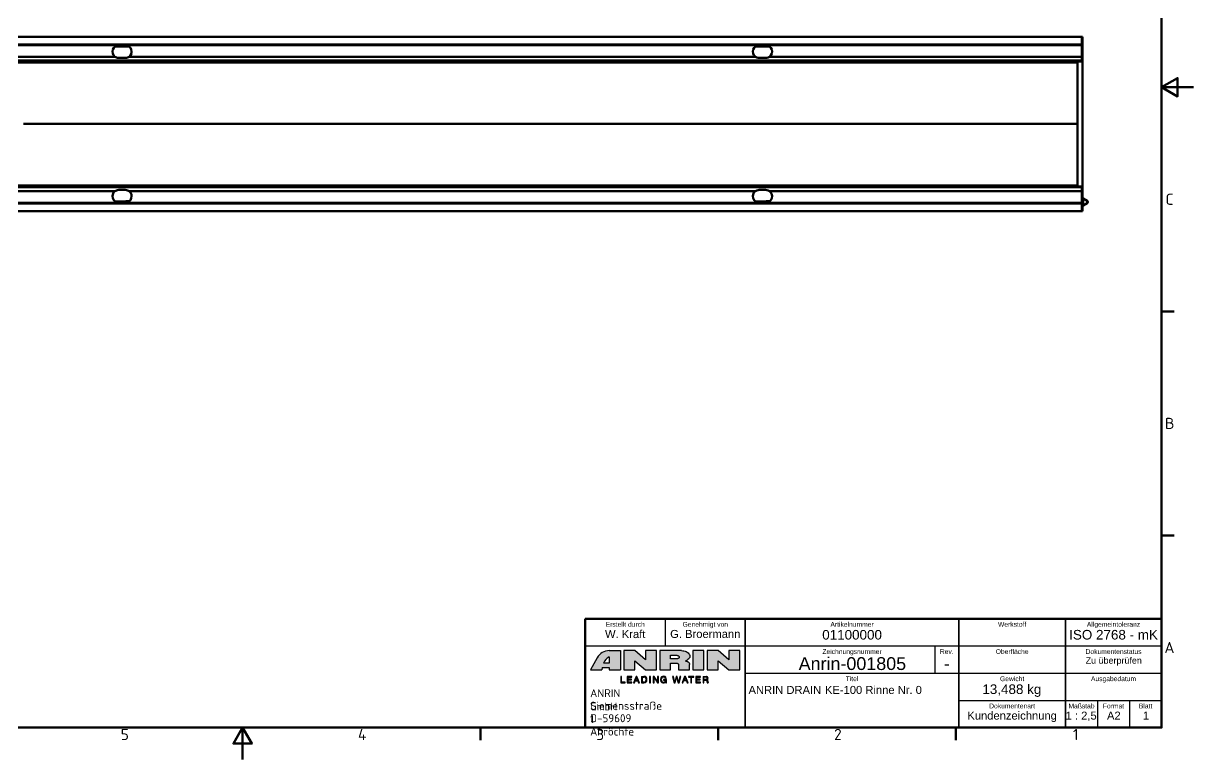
# Model space of a CAD drawing. Header units: millimetres. Extents: x 0 to 1485, y 0 to 1050.
# Drawn here: x 571 to 1485, y 0 to 575 of the extents above; entities that cross this region are included whole.
import ezdxf
from ezdxf.enums import TextEntityAlignment as Align

# ---------------------------------------------------------------- set-up
doc = ezdxf.new("R2010")
doc.units = ezdxf.units.MM
doc.header["$LTSCALE"] = 2.5
doc.layers.get('0').update_dxf_attribs({"lineweight": 50})
for name, color, linetype, lineweight in [('Rahmen (ISO)', 7, 'Continuous', 50), ('Schraffur (ISO)', 7, 'Continuous', 50), ('Sichtbar (ISO)', 7, 'Continuous', 50), ('Sichtbar schmal (ISO)', 7, 'Continuous', 50), ('Skizziergeometrie (ISO)', 7, 'Continuous', 50), ('Symbole(DIN)', 7, 'Continuous', 50), ('Titel (ISO)', 7, 'Continuous', 50)]:
    doc.layers.add(name, color=color, linetype=linetype, lineweight=lineweight)
doc.styles.add('Aktuell-DIN', font='arial.ttf')
doc.styles.add('Notiztext (DIN)', font='isocpeur.ttf')
doc.styles.add('Textstil36', font='arial.ttf')
doc.styles.add('Textstil50', font='arial.ttf')
doc.styles.add('Textstil53', font='arial.ttf')
doc.styles.add('Textstil60', font='arial.ttf')
doc.styles.add('Textstil94', font='arial.ttf')
doc.styles.add('TXT 5_0', font='isocpeur.ttf')

# ---------------------------------------------------------------- blocks, each defined once
blk = doc.blocks.new('Ränder Standardrahmen')
at = {"layer": 'Rahmen (ISO)'}
for p, q in [((584.0000152587891, 140), (587.9000091552734, 140)), ((584.0000152587891, 70), (587.9000091552734, 70)), ((371.25, 10), (371.25, 6.100000143051147)), ((445.4999923706055, 10), (445.4999923706055, 6.100000143051147)), ((519.7499847412109, 10), (519.7499847412109, 6.100000143051147))]:
    blk.add_line(p, q, dxfattribs=at)
at = {"layer": 'Rahmen (ISO)', "flags": 128}
for points in [[(10, 10), (10, 410), (584.0000152587891, 410), (584.0000152587891, 10), (10, 10)], [(594.0000152587891, 210), (584.0000152587891, 210), (589.0000152587891, 212.8867530822754), (589.0000152587891, 207.1132469177246), (584.0000152587891, 210)], [(297.0000076293945, 0), (297.0000076293945, 10), (294.1132545471191, 5), (299.8867607116699, 5), (297.0000076293945, 10)]]:
    blk.add_lwpolyline(points, dxfattribs=at)
at = {"layer": 'Rahmen (ISO)', "char_height": 3.499999940395355, "attachment_point": 7, "style": 'Notiztext (DIN)'}
for s, insert in [('C', (585.2283748042591, 173.2500000298023)), ('B', (585.0530501258381, 103.2500000298023)), ('A', (584.8777254474171, 33.25000002980232)), ('5', (258.9533748340616, 6.100000059604644)), ('4', (333.0280501556405, 6.100000059604644)), ('3', (407.4533748340615, 6.100000059604644)), ('2', (481.7033748340615, 6.100000059604644)), ('1', (556.299600776777, 6.100000059604644))]:
    blk.add_mtext(s, dxfattribs=dict(at, insert=insert))
blk = doc.blocks.new('Schriftfelder Kundenzeichnung DE')
at = {"layer": 'Schraffur (ISO)'}
h = blk.add_hatch(color=256, dxfattribs=at)
edge = h.paths.add_edge_path(flags=0)
edge.add_line((108.683909823923, 225.3408427413095), (110.516742063923, 225.3408427413095))
edge.add_line((110.5167420639229, 225.3408427413095), (110.5167420639229, 227.2962102213095))
edge.add_arc((111.2257004586354, 225.8655982654567), 1.59664416, 116.3613146929463, 117.7482226645101)
edge.add_arc((112.3362595360138, 223.7546137413095), 3.981931800000001, 117.7482226645103, 156.5245153357833)
edge = h.paths.add_edge_path()
edge.add_arc((110.5045526805172, 224.9907311013095), 4.26078048, 90, 151.5119102653221)
edge.add_line((106.7596833415043, 227.0230214182844), (104.712935583923, 223.2515115813095))
edge.add_line((104.712935583923, 223.2515115813095), (108.171648543923, 223.2515115813095))
edge.add_line((108.171648543923, 223.2515115813095), (108.2998586025441, 223.9915139013095))
edge.add_line((108.2998586025441, 223.9915139013095), (110.5167420639229, 223.9915139013095))
edge.add_line((110.5167420639229, 223.9915139013095), (110.5167420639229, 223.2515115813095))
edge.add_line((110.5167420639229, 223.2515115813095), (114.045733623923, 223.2515115813095))
edge.add_line((114.045733623923, 223.2515115813095), (114.045733623923, 229.2515115813095))
edge.add_line((114.045733623923, 229.2515115813095), (110.5045526805172, 229.2515115813095))
for points in [[(125.252607783923, 223.2515115813095), (121.817400063923, 223.2515115813095), (118.505964063923, 226.1045144613095), (118.505964063923, 223.2515115813095), (115.070756343923, 223.2515115813095), (115.070756343923, 229.2515115813095), (118.505964063923, 229.2515115813095), (121.817400063923, 226.3985087013095), (121.817400063923, 229.2515115813095), (125.252607783923, 229.2515115813095)], [(140.097968583923, 223.2515115813095), (136.625119383923, 223.2515115813095), (136.625119383923, 229.2515115813095), (140.097968583923, 229.2515115813095)], [(147.869635023923, 229.2515115813095), (151.304842743923, 229.2515115813095), (151.304842743923, 223.2515115813095), (147.869635023923, 223.2515115813095), (144.558199023923, 226.1045144613095), (144.558199023923, 223.2515115813095), (141.122991303923, 223.2515115813095), (141.122991303923, 229.2515115813095), (144.558199023923, 229.2515115813095), (147.869635023923, 226.3985087013095)], [(114.092750823923, 221.2198260213095), (114.092750823923, 219.1891757013095), (115.437950823923, 219.1891757013095), (115.437950823923, 219.4171757013095), (114.362750823923, 219.4171757013095), (114.362750823923, 221.2198260213095)], [(117.539431743923, 220.9918260213095), (117.539431743923, 221.2198260213095), (116.127950823923, 221.2198260213095), (116.127950823923, 219.1891757013095), (117.539431743923, 219.1891757013095), (117.539431743923, 219.4171757013095), (116.399148063923, 219.4171757013095), (116.399148063923, 220.0905008613095), (117.454217463923, 220.0905008613095), (117.454217463923, 220.3185008613095), (116.399148063923, 220.3185008613095), (116.399148063923, 220.9918260213095)], [(123.086601303923, 221.2198260213095), (123.086601303923, 219.1891757013095), (123.356828463923, 219.1891757013095), (123.356828463923, 221.2198260213095)], [(124.262986023923, 221.2198260213095), (124.262986023923, 219.1891757013095), (124.518913143923, 219.1891757013095), (124.518913143923, 220.8277610613095), (125.589754863923, 219.1891757013095), (125.881309503923, 219.1891757013095), (125.881309503923, 221.2198260213095), (125.625382383923, 221.2198260213095), (125.625382383923, 219.5812406613095), (124.5545406639229, 221.2198260213095)], [(132.561861423923, 221.2198260213095), (132.155045343923, 219.5180909013095), (131.699562243923, 221.2198260213095), (131.4071755239229, 221.2198260213095), (130.951692423923, 219.5180909013095), (130.544876343923, 221.2198260213095), (130.268875503923, 221.2198260213095), (130.805499063923, 219.1891757013095), (131.097885783923, 219.1891757013095), (131.553368883923, 220.8909108213095), (132.008851983923, 219.1891757013095), (132.301238703923, 219.1891757013095), (132.837862263923, 221.2198260213095)], [(135.977502663923, 219.1891757013095), (136.247237223923, 219.1891757013095), (136.247237223923, 220.9918260213095), (136.924449183923, 220.9918260213095), (136.924449183923, 221.2198260213095), (135.300290703923, 221.2198260213095), (135.300290703923, 220.9918260213095), (135.977502663923, 220.9918260213095)], [(139.015114863923, 219.1891757013095), (139.015114863923, 219.4171757013095), (137.874831183923, 219.4171757013095), (137.874831183923, 220.0905008613095), (138.929900583923, 220.0905008613095), (138.929900583923, 220.3185008613095), (137.874831183923, 220.3185008613095), (137.874831183923, 220.9918260213095), (139.015114863923, 220.9918260213095), (139.015114863923, 221.2198260213095), (137.603633943923, 221.2198260213095), (137.603633943923, 219.1891757013095)]]:
    blk.add_hatch(color=256, dxfattribs=at).paths.add_polyline_path(points)
h = blk.add_hatch(color=256, dxfattribs=at)
edge = h.paths.add_edge_path(flags=0)
edge.add_line((129.642346503923, 227.8052701413094), (129.642346503923, 226.6901711013095))
edge.add_line((129.642346503923, 226.6901711013095), (131.480023983923, 226.6901711013095))
edge.add_spline(control_points=[(131.480023983923, 226.6901711013095), (131.5318805497063, 226.6916958227884), (131.6305581805931, 226.6945972085825), (131.7834079712094, 226.7187347864066), (131.9456075507691, 226.7621980947508), (132.1091953016572, 226.8344387768472), (132.2411939532879, 226.9285784099501), (132.3403721803921, 227.0402636060593), (132.396135090417, 227.1601969955236), (132.4018507240181, 227.2893400885062), (132.3685830476563, 227.4029543419422), (132.2920363050484, 227.5186120536297), (132.1869485253285, 227.6088157974424), (132.0663152088053, 227.6797835189072), (131.9581459113344, 227.7259415766284), (131.8527252149688, 227.7585600237585), (131.7479852451018, 227.7823689967755), (131.6253257673098, 227.8010784926916), (131.5313444046484, 227.8037896558978), (131.480023983923, 227.8052701413094)], knot_values=[-0.2348443077656115, -0.2348443077656115, -0.2348443077656115, -0.2348443077656115, -0.2192949338551818, -0.2052554725607108, -0.1885299087278163, -0.1690334631389931, -0.1519110800315538, -0.1403572958252844, -0.1244643519458432, -0.1133909403395071, -0.1022811609910772, -0.08951621207976893, -0.07231263734836829, -0.06124997503032472, -0.04759695909511757, -0.03714336058679168, -0.02818110863432662, -0.01538886339449367, 0, 0, 0, 0], degree=3, periodic=0)
edge.add_line((131.480023983923, 227.8052701413094), (129.642346503923, 227.8052701413094))
edge = h.paths.add_edge_path()
edge.add_spline(control_points=[(134.3150813439229, 226.0103985813095), (134.4168598895055, 226.0499850707431), (134.6939340057785, 226.1577522972583), (135.1242053294814, 226.422542312788), (135.5393193016908, 226.8579692208423), (135.7441753496952, 227.4401807852996), (135.6188050910975, 228.067237885474), (135.188165090126, 228.5998506058473), (134.5630450770148, 228.975213475255), (133.8338599334821, 229.208407002818), (133.3252697546637, 229.2368130615507), (133.0621032639229, 229.2515115813095)], knot_values=[0, 0, 0, 0, 0.03273779986462733, 0.08912287864097368, 0.1501897263755084, 0.2100176711255166, 0.2664548752384519, 0.3341424044766891, 0.4091241048504136, 0.4826164910825286, 0.5614219785737962, 0.5614219785737962, 0.5614219785737962, 0.5614219785737962], degree=3, periodic=0)
edge.add_line((133.0621032639229, 229.2515115813095), (126.2776305039229, 229.2515115813095))
edge.add_line((126.277630503923, 229.2515115813095), (126.277630503923, 223.2515115813094))
edge.add_line((126.277630503923, 223.2515115813095), (129.640630143923, 223.2515115813095))
edge.add_line((129.640630143923, 223.2515115813095), (129.640630143923, 225.3408427413095))
edge.add_line((129.640630143923, 225.3408427413095), (131.617366023923, 225.3408427413095))
edge.add_spline(control_points=[(131.617366023923, 225.3408427413095), (131.6488713517749, 225.3391210629297), (131.7096549333692, 225.3357994095647), (131.7990697278204, 225.3095878925087), (131.872281801242, 225.2741947818108), (131.9337235729713, 225.2322818866625), (131.9865197590555, 225.1865581139826), (132.0300926899619, 225.1373930018526), (132.0741991413703, 225.0750696916928), (132.1122919188791, 225.0043523735758), (132.1455681176842, 224.9096097331732), (132.1624950295837, 224.8218552984954), (132.1642300527399, 224.7638858272553), (132.164888943923, 224.7418713813095)], knot_values=[0, 0, 0, 0, 0.009437148749291642, 0.01820719669116636, 0.02774254030071362, 0.03371989700886165, 0.04047332671375441, 0.04864753822361823, 0.05335390803231722, 0.0633642127570237, 0.07261690739271422, 0.08340067882478427, 0.09000333732218208, 0.09000333732218208, 0.09000333732218208, 0.09000333732218208], degree=3, periodic=0)
edge.add_line((132.164888943923, 224.7418713813095), (132.164888943923, 223.2515115813094))
edge.add_line((132.164888943923, 223.2515115813095), (135.600096663923, 223.2515115813095))
edge.add_line((135.600096663923, 223.2515115813095), (135.600096663923, 224.8899704613095))
edge.add_spline(control_points=[(135.600096663923, 224.8899704613095), (135.5969135726795, 224.9497369570432), (135.5914782726407, 225.0517914731497), (135.5554397474652, 225.1884953475542), (135.5074912832181, 225.3128218758276), (135.4394430282167, 225.4367425261486), (135.3534139701515, 225.5517938194365), (135.2404039955451, 225.6704034442483), (135.111628615453, 225.7719278015089), (134.9566551882107, 225.8619626514578), (134.8241544066446, 225.9192584722618), (134.7024348326499, 225.9579576020105), (134.5708608940054, 225.9892465075556), (134.4424725479349, 226.0072562669392), (134.346413905029, 226.0096257119596), (134.3150813439229, 226.0103985813095)], knot_values=[0, 0, 0, 0, 0.01790270397454535, 0.03056983295888588, 0.04221164982264758, 0.057826131227419, 0.07280866371495635, 0.08518183669927369, 0.1068974509930123, 0.1217176774808403, 0.1388591343700172, 0.1500828583150381, 0.1599955145979027, 0.1794151422518301, 0.1888157834339211, 0.1888157834339211, 0.1888157834339211, 0.1888157834339211], degree=3, periodic=0)
h = blk.add_hatch(color=256, dxfattribs=at)
h.paths.add_polyline_path([(119.021969763923, 220.9790897013095), (119.375604997844, 220.0260197013095), (118.6683345300019, 220.0260197013095)], flags=0)
h.paths.add_polyline_path([(118.357824783923, 219.1891757013095), (118.079050503923, 219.1891757013095), (118.872720123923, 221.2198260213095), (119.1712194039229, 221.2198260213095), (119.964889023923, 219.1891757013095), (119.686114743923, 219.1891757013095), (119.4591581092633, 219.8008386213095), (118.5847814185826, 219.8008386213095)])
h = blk.add_hatch(color=256, dxfattribs=at)
edge = h.paths.add_edge_path(flags=0)
edge.add_line((122.022680343923, 220.3187820213095), (122.022680343923, 220.0902197013095))
edge.add_arc((121.344585543923, 220.0902197013095), 0.6780948, -90, 0, ccw=False)
edge.add_line((121.344585543923, 219.4121249013095), (120.888736383923, 219.4121249013095))
edge.add_line((120.888736383923, 219.4121249013095), (120.888736383923, 220.9968768213095))
edge.add_line((120.888736383923, 220.9968768213095), (121.344585543923, 220.9968768213095))
edge.add_arc((121.344585543923, 220.3187820213095), 0.6780948, 0, 90, ccw=False)
edge = h.paths.add_edge_path()
edge.add_line((122.292907503923, 220.2777335013095), (122.292907503923, 220.1312682213095))
edge.add_arc((121.350814983923, 220.1312682213095), 0.9420925200000002, -90, 0, ccw=False)
edge.add_line((121.350814983923, 219.1891757013095), (120.618509223923, 219.1891757013095))
edge.add_line((120.618509223923, 219.1891757013095), (120.618509223923, 221.2198260213095))
edge.add_line((120.618509223923, 221.2198260213095), (121.350814983923, 221.2198260213095))
edge.add_arc((121.350814983923, 220.2777335013095), 0.9420925200000002, 0, 90, ccw=False)
h = blk.add_hatch(color=256, dxfattribs=at)
edge = h.paths.add_edge_path()
edge.add_arc((127.4262397882722, 220.3651757013095), 0.9096000000000004, 108.7548966671923, 155.983844719467)
edge.add_arc((127.807688463923, 220.1952149180556), 1.3272, 155.9838447194682, 187.9914345018063)
edge.add_arc((127.5224852712298, 220.1551757013095), 1.039200000000001, 187.991434501805, 233.7769540661515)
edge.add_arc((127.4381004384694, 220.0399757013095), 0.8964000000000004, 233.7769540661532, 284.14111023393)
edge.add_arc((127.4187510198735, 220.1167757013095), 0.9755999999999999, 284.1411102339305, 316.1812399542431)
edge.add_line((128.1226791656291, 219.4412903013095), (128.193566103923, 219.1891757013095))
edge.add_line((128.193566103923, 219.1891757013095), (128.363966103923, 219.1891757013095))
edge.add_line((128.363966103923, 219.1891757013095), (128.363966103923, 220.2576428613095))
edge.add_line((128.363966103923, 220.2576428613095), (127.473759663923, 220.2576428613095))
edge.add_line((127.473759663923, 220.2576428613095), (127.473759663923, 220.0305529413095))
edge.add_line((127.473759663923, 220.0305529413095), (128.1257988137048, 220.0305529413095))
edge.add_arc((127.4694716349456, 220.0207757013095), 0.6564000000000001, -150.37950396507392, 0.8534663380053757, ccw=False)
edge.add_arc((127.7417420887227, 220.1755757013095), 0.9696000000000005, 148.1617581461661, 209.6204960349263, ccw=False)
edge.add_arc((127.5195022183124, 220.3135757013095), 0.708, 78.44410074413952, 148.1617581461653, ccw=False)
edge.add_arc((127.5550797393053, 220.4875757013095), 0.5304000000000002, 11.53554341040342, 78.44410074413878, ccw=False)
edge.add_line((128.074766103923, 220.5936428613095), (128.324366103923, 220.5936428613095))
edge.add_arc((127.6013750059995, 220.5276135320432), 0.7260000000000002, 5.21823285918623, 65.66421573335826)
edge.add_arc((127.4698379533712, 220.2367757013095), 1.045200000000001, 65.66421573336058, 108.7548966671922)
h = blk.add_hatch(color=256, dxfattribs=at)
h.paths.add_polyline_path([(134.535621877844, 220.0260197013095), (134.181986643923, 220.9790897013095), (133.8283514100019, 220.0260197013095)], flags=0)
h.paths.add_polyline_path([(134.032737003923, 221.2198260213095), (133.239067383923, 219.1891757013095), (133.517841663923, 219.1891757013095), (133.7447982985826, 219.8008386213095), (134.6191749892633, 219.8008386213095), (134.846131623923, 219.1891757013095), (135.124905903923, 219.1891757013095), (134.331236283923, 221.2198260213095)])
h = blk.add_hatch(color=256, dxfattribs=at)
edge = h.paths.add_edge_path(flags=0)
edge.add_line((140.771062743923, 220.9968768213095), (140.066121063923, 220.9968768213095))
edge.add_line((140.066121063923, 220.9968768213095), (140.066121063923, 220.2839815413095))
edge.add_line((140.066121063923, 220.2839815413095), (140.633433783923, 220.2839815413095))
edge.add_arc((140.633433783923, 221.1473537013095), 0.86337216, 270, 289.1620101958619)
edge.add_arc((140.824118943923, 220.5986092605525), 0.2824407600000001, 289.1620101958597, 360)
edge.add_line((141.106559703923, 220.5986092605525), (141.106559703923, 220.6613798613095))
edge.add_arc((140.771062743923, 220.6613798613095), 0.3354969600000001, 0, 90)
edge = h.paths.add_edge_path()
edge.add_line((139.796039943923, 221.2198260213095), (139.796039943923, 219.1891757013095))
edge.add_line((139.796039943923, 219.1891757013095), (140.066121063923, 219.1891757013095))
edge.add_line((140.066121063923, 219.1891757013095), (140.066121063923, 220.0568142213095))
edge.add_line((140.066121063923, 220.0568142213095), (140.757378303923, 220.0568142213095))
edge.add_arc((140.757378303923, 219.7724142213095), 0.2844, 12.877147864535516, 90, ccw=False)
edge.add_arc((138.890345279691, 219.3455902219524), 2.199600000000001, 0.34767452326332204, 12.877147864535289, ccw=False)
edge.add_arc((141.422298663923, 219.3609544686387), 0.3323999999999999, 180.3476745232685, 211.1167275824202)
edge.add_line((141.137725623923, 219.1891757013095), (141.4374325839229, 219.1891757013095))
edge.add_arc((141.810972903923, 219.4630769049109), 0.4632000000000002, 190.0760485959375, 216.2510084252529, ccw=False)
edge.add_arc((143.2228554653303, 219.7139626015817), 1.8972, 181.1097201713741, 190.0760485959349, ccw=False)
edge.add_arc((140.454974703923, 219.6603468330855), 0.8712000000000004, 1.10972017137414, 19.97247768533239)
edge.add_arc((140.977159143923, 219.8501224127102), 0.3156000000000001, 19.97247768533407, 85.20143695251477)
edge.add_arc((140.844616383923, 220.6563195945944), 0.5167545600000002, 287.9134775026913, 363.4992817117508)
edge.add_arc((140.7984608387399, 220.6534971813095), 0.5629963200000003, 3.499281711751236, 81.2837322856036)
edge.add_arc((140.7547331892268, 220.3682773413095), 0.8515486800000001, 81.2837322856041, 90)
edge.add_line((140.7547331892268, 221.2198260213095), (139.796039943923, 221.2198260213095))
at = {"layer": 'Skizziergeometrie (ISO)', "color": 7, "lineweight": 25}
for p, q in [((106.7596833415043, 227.0230214182844), (104.712935583923, 223.2515115813095)), ((110.5045526805172, 229.2515115813095), (114.045733623923, 229.2515115813095)), ((110.5167420639229, 227.2962102213095), (110.5167420639229, 225.3408427413095)), ((114.045733623923, 229.2515115813095), (114.045733623923, 223.2515115813095)), ((115.070756343923, 229.2515115813095), (115.070756343923, 223.2515115813095)), ((118.505964063923, 229.2515115813095), (115.070756343923, 229.2515115813095)), ((121.817400063923, 226.3985087013095), (118.505964063923, 229.2515115813095)), ((125.252607783923, 229.2515115813095), (121.817400063923, 229.2515115813095)), ((121.817400063923, 229.2515115813095), (121.817400063923, 226.3985087013095)), ((125.252607783923, 223.2515115813095), (125.252607783923, 229.2515115813095)), ((126.277630503923, 229.2515115813095), (126.277630503923, 223.2515115813095)), ((133.0621032639229, 229.2515115813095), (126.277630503923, 229.2515115813095)), ((129.642346503923, 227.8052701413094), (131.480023983923, 227.8052701413094)), ((129.642346503923, 226.6901711013095), (129.642346503923, 227.8052701413094)), ((131.480023983923, 226.6901711013095), (129.642346503923, 226.6901711013095)), ((140.097968583923, 229.2515115813095), (136.625119383923, 229.2515115813095)), ((136.625119383923, 229.2515115813095), (136.625119383923, 223.2515115813095)), ((140.097968583923, 223.2515115813095), (140.097968583923, 229.2515115813095)), ((144.558199023923, 229.2515115813095), (141.122991303923, 229.2515115813095)), ((141.122991303923, 229.2515115813095), (141.122991303923, 223.2515115813095)), ((147.869635023923, 226.3985087013095), (144.558199023923, 229.2515115813095)), ((147.869635023923, 229.2515115813095), (147.869635023923, 226.3985087013095)), ((151.304842743923, 229.2515115813095), (147.869635023923, 229.2515115813095)), ((151.304842743923, 223.2515115813095), (151.304842743923, 229.2515115813095)), ((104.712935583923, 223.2515115813095), (108.171648543923, 223.2515115813095)), ((108.2998586025441, 223.9915139013095), (108.171648543923, 223.2515115813095)), ((108.2998586025441, 223.9915139013095), (110.5167420639229, 223.9915139013095)), ((110.5167420639229, 225.3408427413095), (108.683909823923, 225.3408427413095)), ((110.5167420639229, 223.9915139013095), (110.5167420639229, 223.2515115813095)), ((110.5167420639229, 223.2515115813095), (114.045733623923, 223.2515115813095)), ((115.070756343923, 223.2515115813095), (118.505964063923, 223.2515115813095)), ((118.505964063923, 226.1045144613095), (121.817400063923, 223.2515115813095)), ((118.505964063923, 223.2515115813095), (118.505964063923, 226.1045144613095)), ((121.817400063923, 223.2515115813095), (125.252607783923, 223.2515115813095)), ((126.277630503923, 223.2515115813095), (129.640630143923, 223.2515115813095)), ((129.640630143923, 223.2515115813095), (129.640630143923, 225.3408427413095)), ((129.640630143923, 225.3408427413095), (131.617366023923, 225.3408427413095)), ((132.164888943923, 224.7418713813095), (132.164888943923, 223.2515115813095)), ((132.164888943923, 223.2515115813095), (135.600096663923, 223.2515115813095)), ((135.600096663923, 223.2515115813095), (135.600096663923, 224.8899704613095)), ((136.625119383923, 223.2515115813095), (140.097968583923, 223.2515115813095)), ((141.122991303923, 223.2515115813095), (144.558199023923, 223.2515115813095)), ((144.558199023923, 223.2515115813095), (144.558199023923, 226.1045144613095)), ((144.558199023923, 226.1045144613095), (147.869635023923, 223.2515115813095)), ((147.869635023923, 223.2515115813095), (151.304842743923, 223.2515115813095)), ((114.362750823923, 221.2198260213095), (114.092750823923, 221.2198260213095)), ((114.092750823923, 221.2198260213095), (114.092750823923, 219.1891757013095)), ((114.362750823923, 219.4171757013095), (114.362750823923, 221.2198260213095)), ((115.437950823923, 219.4171757013095), (114.362750823923, 219.4171757013095)), ((115.437950823923, 219.1891757013095), (115.437950823923, 219.4171757013095)), ((116.127950823923, 221.2198260213095), (116.127950823923, 219.1891757013095)), ((117.539431743923, 221.2198260213095), (116.127950823923, 221.2198260213095)), ((116.399148063923, 220.9918260213095), (117.539431743923, 220.9918260213095)), ((116.399148063923, 220.3185008613095), (116.399148063923, 220.9918260213095)), ((117.454217463923, 220.3185008613095), (116.399148063923, 220.3185008613095)), ((116.399148063923, 220.0905008613095), (117.454217463923, 220.0905008613095)), ((116.399148063923, 219.4171757013095), (116.399148063923, 220.0905008613095)), ((117.539431743923, 219.4171757013095), (116.399148063923, 219.4171757013095)), ((117.454217463923, 220.0905008613095), (117.454217463923, 220.3185008613095)), ((117.539431743923, 220.9918260213095), (117.539431743923, 221.2198260213095)), ((117.539431743923, 219.1891757013095), (117.539431743923, 219.4171757013095)), ((118.872720123923, 221.2198260213095), (118.079050503923, 219.1891757013095)), ((118.357824783923, 219.1891757013095), (118.5847814185826, 219.8008386213095)), ((118.5847814185826, 219.8008386213095), (119.4591581092633, 219.8008386213095)), ((118.6683345300019, 220.0260197013095), (119.021969763923, 220.9790897013095)), ((119.375604997844, 220.0260197013095), (118.6683345300019, 220.0260197013095)), ((119.1712194039229, 221.2198260213095), (118.872720123923, 221.2198260213095)), ((119.021969763923, 220.9790897013095), (119.375604997844, 220.0260197013095)), ((119.964889023923, 219.1891757013095), (119.1712194039229, 221.2198260213095)), ((119.4591581092633, 219.8008386213095), (119.686114743923, 219.1891757013095)), ((120.618509223923, 221.2198260213095), (121.350814983923, 221.2198260213095)), ((120.618509223923, 221.2198260213095), (120.618509223923, 219.1891757013095)), ((120.888736383923, 220.9968768213095), (121.344585543923, 220.9968768213095)), ((120.888736383923, 219.4121249013095), (120.888736383923, 220.9968768213095)), ((121.344585543923, 219.4121249013095), (120.888736383923, 219.4121249013095)), ((122.022680343923, 220.3187820213095), (122.022680343923, 220.0902197013095)), ((122.292907503923, 220.2777335013095), (122.292907503923, 220.2045008613095)), ((122.292907503923, 220.1312682213095), (122.292907503923, 220.2045008613095)), ((123.086601303923, 221.2198260213095), (123.086601303923, 219.1891757013095)), ((123.356828463923, 221.2198260213095), (123.086601303923, 221.2198260213095)), ((123.356828463923, 219.1891757013095), (123.356828463923, 221.2198260213095)), ((124.262986023923, 221.2198260213095), (124.262986023923, 219.1891757013095)), ((124.5545406639229, 221.2198260213095), (124.262986023923, 221.2198260213095)), ((124.518913143923, 220.8277610613095), (125.589754863923, 219.1891757013095)), ((124.518913143923, 219.1891757013095), (124.518913143923, 220.8277610613095)), ((125.625382383923, 219.5812406613095), (124.5545406639229, 221.2198260213095)), ((125.881309503923, 221.2198260213095), (125.625382383923, 221.2198260213095)), ((125.625382383923, 221.2198260213095), (125.625382383923, 219.5812406613095)), ((125.881309503923, 219.1891757013095), (125.881309503923, 221.2198260213095)), ((128.363966103923, 220.2576428613095), (127.473759663923, 220.2576428613095)), ((127.473759663923, 220.2576428613095), (127.473759663923, 220.0305529413095)), ((127.473759663923, 220.0305529413095), (128.1257988137048, 220.0305529413095)), ((128.074766103923, 220.5936428613095), (128.324366103923, 220.5936428613095)), ((128.1226791656291, 219.4412903013095), (128.193566103923, 219.1891757013095)), ((128.363966103923, 219.1891757013095), (128.363966103923, 220.2576428613095)), ((130.268875503923, 221.2198260213095), (130.805499063923, 219.1891757013095)), ((130.544876343923, 221.2198260213095), (130.268875503923, 221.2198260213095)), ((130.951692423923, 219.5180909013095), (130.544876343923, 221.2198260213095)), ((131.4071755239229, 221.2198260213095), (130.951692423923, 219.5180909013095)), ((131.097885783923, 219.1891757013095), (131.553368883923, 220.8909108213095)), ((131.699562243923, 221.2198260213095), (131.4071755239229, 221.2198260213095)), ((131.553368883923, 220.8909108213095), (132.008851983923, 219.1891757013095)), ((132.155045343923, 219.5180909013095), (131.699562243923, 221.2198260213095)), ((132.561861423923, 221.2198260213095), (132.155045343923, 219.5180909013095)), ((132.301238703923, 219.1891757013095), (132.837862263923, 221.2198260213095)), ((132.837862263923, 221.2198260213095), (132.561861423923, 221.2198260213095)), ((134.032737003923, 221.2198260213095), (133.239067383923, 219.1891757013095)), ((133.517841663923, 219.1891757013095), (133.7447982985826, 219.8008386213095)), ((134.6191749892633, 219.8008386213095), (133.7447982985826, 219.8008386213095)), ((133.8283514100019, 220.0260197013095), (134.181986643923, 220.9790897013095)), ((134.535621877844, 220.0260197013095), (133.8283514100019, 220.0260197013095)), ((134.331236283923, 221.2198260213095), (134.032737003923, 221.2198260213095)), ((134.181986643923, 220.9790897013095), (134.535621877844, 220.0260197013095)), ((135.124905903923, 219.1891757013095), (134.331236283923, 221.2198260213095)), ((134.6191749892633, 219.8008386213095), (134.846131623923, 219.1891757013095)), ((135.300290703923, 221.2198260213095), (135.300290703923, 220.9918260213095)), ((136.924449183923, 221.2198260213095), (135.300290703923, 221.2198260213095)), ((135.300290703923, 220.9918260213095), (135.977502663923, 220.9918260213095)), ((135.977502663923, 220.9918260213095), (135.977502663923, 219.1891757013095)), ((136.247237223923, 219.1891757013095), (136.247237223923, 220.9918260213095)), ((136.247237223923, 220.9918260213095), (136.924449183923, 220.9918260213095)), ((136.924449183923, 220.9918260213095), (136.924449183923, 221.2198260213095)), ((137.603633943923, 221.2198260213095), (137.603633943923, 219.1891757013095)), ((139.015114863923, 221.2198260213095), (137.603633943923, 221.2198260213095)), ((137.874831183923, 220.3185008613095), (137.874831183923, 220.9918260213095)), ((137.874831183923, 220.9918260213095), (139.015114863923, 220.9918260213095)), ((138.929900583923, 220.3185008613095), (137.874831183923, 220.3185008613095)), ((137.874831183923, 219.4171757013095), (137.874831183923, 220.0905008613095)), ((137.874831183923, 220.0905008613095), (138.929900583923, 220.0905008613095)), ((139.015114863923, 219.4171757013095), (137.874831183923, 219.4171757013095)), ((138.929900583923, 220.0905008613095), (138.929900583923, 220.3185008613095)), ((139.015114863923, 220.9918260213095), (139.015114863923, 221.2198260213095)), ((139.015114863923, 219.1891757013095), (139.015114863923, 219.4171757013095)), ((139.796039943923, 221.2198260213095), (139.796039943923, 219.1891757013095)), ((139.796039943923, 221.2198260213095), (140.7547331892268, 221.2198260213095)), ((140.066121063923, 220.2839815413095), (140.066121063923, 220.9968768213095)), ((140.771062743923, 220.9968768213095), (140.066121063923, 220.9968768213095)), ((140.633433783923, 220.2839815413095), (140.066121063923, 220.2839815413095)), ((140.066121063923, 219.1891757013095), (140.066121063923, 220.0568142213095)), ((140.066121063923, 220.0568142213095), (140.757378303923, 220.0568142213095)), ((141.106559703923, 220.6613798613095), (141.106559703923, 220.5986092605525)), ((114.092750823923, 219.1891757013095), (115.437950823923, 219.1891757013095)), ((116.127950823923, 219.1891757013095), (117.539431743923, 219.1891757013095)), ((118.079050503923, 219.1891757013095), (118.357824783923, 219.1891757013095)), ((119.686114743923, 219.1891757013095), (119.964889023923, 219.1891757013095)), ((120.618509223923, 219.1891757013095), (121.350814983923, 219.1891757013095)), ((123.086601303923, 219.1891757013095), (123.356828463923, 219.1891757013095)), ((124.262986023923, 219.1891757013095), (124.518913143923, 219.1891757013095)), ((125.589754863923, 219.1891757013095), (125.881309503923, 219.1891757013095)), ((128.193566103923, 219.1891757013095), (128.363966103923, 219.1891757013095)), ((130.805499063923, 219.1891757013095), (131.097885783923, 219.1891757013095)), ((132.008851983923, 219.1891757013095), (132.301238703923, 219.1891757013095)), ((133.239067383923, 219.1891757013095), (133.517841663923, 219.1891757013095)), ((134.846131623923, 219.1891757013095), (135.124905903923, 219.1891757013095)), ((135.977502663923, 219.1891757013095), (136.247237223923, 219.1891757013095)), ((137.603633943923, 219.1891757013095), (139.015114863923, 219.1891757013095)), ((139.796039943923, 219.1891757013095), (140.066121063923, 219.1891757013095)), ((141.137725623923, 219.1891757013095), (141.437432583923, 219.1891757013095))]:
    blk.add_line(p, q, dxfattribs=at)
for centre, radius, start, end in [((110.5045526805172, 224.9907311013095), 4.26078048, 90, 151.5119102653221), ((112.3362595360138, 223.7546137413095), 3.981931800000001, 117.7482226645103, 156.5245153357833), ((111.2257004586354, 225.8655982654567), 1.59664416, 116.3613146929463, 117.7482226645107), ((121.344585543923, 220.3187820213095), 0.6780948, 0, 90), ((121.344585543923, 220.0902197013095), 0.6780948, 270, 0), ((121.350814983923, 220.2777335013095), 0.9420925200000002, 0, 90), ((121.350814983923, 220.1312682213095), 0.9420925200000002, 270, 0), ((127.807688463923, 220.1952149180556), 1.3272, 155.9838447194682, 187.9914345018063), ((127.5224852712298, 220.1551757013095), 1.0392, 187.9914345018049, 233.7769540661515), ((127.4262397882722, 220.3651757013095), 0.9096000000000003, 108.7548966671923, 155.983844719467), ((127.7417420887227, 220.1755757013095), 0.9696000000000004, 148.1617581461661, 209.6204960349263), ((127.4694716349456, 220.0207757013095), 0.6564000000000002, 209.620496034926, 0.8534663380054042), ((127.4381004384694, 220.0399757013095), 0.8964000000000001, 233.7769540661532, 284.1411102339306), ((127.5195022183124, 220.3135757013095), 0.708, 78.44410074413948, 148.1617581461653), ((127.4698379533712, 220.2367757013095), 1.0452, 65.66421573336058, 108.7548966671922), ((127.4187510198735, 220.1167757013095), 0.9756, 284.1411102339305, 316.1812399542453), ((127.5550797393053, 220.4875757013095), 0.5304000000000001, 11.53554341040343, 78.44410074413803), ((127.6013750059995, 220.5276135320432), 0.7260000000000001, 5.21823285918623, 65.66421573335954), ((140.633433783923, 221.1473537013095), 0.86337216, 270, 289.1620101958619), ((140.7547331892268, 220.3682773413095), 0.8515486800000001, 81.28373228560291, 90), ((140.757378303923, 219.7724142213095), 0.2844, 12.87714786453554, 90), ((140.771062743923, 220.6613798613095), 0.3354969600000001, 0, 90), ((140.7984608387399, 220.6534971813095), 0.5629963200000001, 3.499281711751236, 81.28373228560307), ((140.824118943923, 220.5986092605525), 0.2824407600000001, 289.1620101958597, 0), ((140.844616383923, 220.6563195945944), 0.5167545600000001, 287.9134775026913, 3.499281711750788), ((140.977159143923, 219.8501224127102), 0.3156000000000001, 19.97247768533407, 85.20143695251102), ((138.890345279691, 219.3455902219524), 2.1996, 0.3476745232632531, 12.8771478645354), ((141.422298663923, 219.3609544686387), 0.3324, 180.3476745232684, 211.1167275824202), ((140.454974703923, 219.6603468330855), 0.8712000000000002, 1.10972017137414, 19.97247768533498), ((143.2228554653303, 219.7139626015817), 1.897200000000001, 181.1097201713741, 190.0760485959349), ((141.810972903923, 219.4630769049109), 0.4632000000000001, 190.0760485959374, 216.2510084252529)]:
    blk.add_arc(centre, radius, start, end, dxfattribs=at)
for points in [[(131.480023983923, 227.8052701413094), (131.6337114573302, 227.7974042545105), (131.7602543934786, 227.778668216014), (131.8476103684736, 227.7586399949592), (131.9474376584851, 227.7276192866132), (132.0727895797133, 227.6735140164714), (132.1679057855395, 227.6170236885778), (132.2965136999456, 227.5027595091251), (132.3654462706314, 227.3953225845159), (132.3957536732886, 227.2884386237863), (132.3909585201203, 227.1778083794296), (132.3269342643267, 227.0323454591179), (132.2511889104856, 226.9451007783633), (132.1130863736701, 226.843881760126), (131.9354261898252, 226.7635823321329), (131.7740744651306, 226.7195361121942), (131.6353101601302, 226.6982026876764), (131.480023983923, 226.6901711013095)], [(133.0621032639229, 229.2515115813095), (133.8462557746336, 229.1731832606335), (134.5467567336024, 228.9508963066916), (135.1805291676098, 228.5501993626232), (135.5884603104999, 228.0100583216921), (135.6915455727778, 227.4551806509307), (135.5056253722709, 226.8865226022367), (135.0966282800945, 226.4330500365676), (134.6174821356491, 226.1358183371737), (134.3150813439229, 226.0103985813095)], [(131.617366023923, 225.3408427413095), (131.7113174548353, 225.3319485701201), (131.7957290500455, 225.3081566243327), (131.881511213711, 225.2665189230023), (131.9309256235622, 225.2328871609209), (131.9819957731823, 225.1886975569888), (132.0362716725853, 225.1275755468387), (132.0634713555392, 225.0891676189483), (132.1109898819901, 225.0010619453961), (132.1418554303675, 224.9138349213411), (132.1615692363428, 224.8078144587696), (132.164888943923, 224.7418713813095)], [(134.3150813439229, 226.0103985813095), (134.4090228658445, 226.0069063152109), (134.6014678914223, 225.9808850555933), (134.6978822143886, 225.9578556442858), (134.8048405013295, 225.9238391369095), (134.9621127026067, 225.8556598942196), (135.090192730592, 225.7810983911076), (135.2604374112249, 225.6462891216501), (135.3457206480241, 225.5566436505373), (135.4353090299954, 225.4365538933147), (135.5102236484788, 225.2995538827619), (135.5522722654606, 225.190994664826), (135.5834603626697, 225.0682228510287), (135.600096663923, 224.8899704613095)]]:
    blk.add_spline(points, degree=3, dxfattribs=at)
at = {"layer": 'Titel (ISO)', "lineweight": 50}
for p, q in [((283.008889163923, 239.2203436413095), (103.008889163923, 239.2203436413095)), ((103.008889163923, 239.2203436413095), (103.008889163923, 205.2203436413095)), ((283.008889163923, 205.2203436413095), (283.008889163923, 239.2203436413095)), ((103.008889163923, 205.2203436413095), (283.008889163923, 205.2203436413095))]:
    blk.add_line(p, q, dxfattribs=at)
at = {"layer": 'Titel (ISO)', "lineweight": 25}
for p, q in [((128.008889163923, 239.2203436413095), (128.008889163923, 230.7203436413095)), ((103.008889163923, 230.7203436413095), (283.008889163923, 230.7203436413095)), ((212.1755558305896, 230.7203436413095), (212.1755558305896, 222.2203436413095)), ((153.008889163923, 222.2203436413095), (283.008889163923, 222.2203436413095)), ((219.6755558305896, 213.7203436413095), (283.008889163923, 213.7203436413095)), ((263.008889163923, 213.7203436413095), (263.008889163923, 205.2203436413095)), ((273.008889163923, 213.7203436413095), (273.008889163923, 205.2203436413095))]:
    blk.add_line(p, q, dxfattribs=at)
at = {"layer": 'Titel (ISO)', "lineweight": 35}
for p, q in [((153.008889163923, 239.2203436413095), (153.008889163923, 205.2203436413095)), ((219.6755558305896, 239.2203436413095), (219.6755558305896, 205.2203436413095)), ((253.008889163923, 239.2203436413095), (253.008889163923, 205.2203436413095))]:
    blk.add_line(p, q, dxfattribs=at)
at = {"layer": 'Symbole(DIN)', "color": 7, "style": 'Aktuell-DIN'}
for s, insert, char_height, attachment_point in [('\\fArial|b0|i0;Erstellt durch', (115.508889163923, 238.2203436413095), 1.500000059604645, 2), ('\\fArial|b0|i0;Genehmigt von', (140.508889163923, 238.2203436413095), 1.500000059604645, 2), ('\\fArial|b0|i0;Artikelnummer', (186.3422224972563, 238.2203436413095), 1.500000059604645, 2), ('\\fArial|b0|i0;Werkstoff', (236.3422224972563, 238.2203436413095), 1.500000059604645, 2), ('\\fArial|b0|i0;Allgemeintoleranz', (268.008889163923, 238.2203436413095), 1.500000059604645, 2), ('\\fArial|b0|i0;Zeichnungsnummer', (186.3422224972563, 229.7203436413095), 1.500000059604645, 2), ('\\fArial|b0|i0;Oberfläche', (236.3422224972563, 229.7203436413095), 1.500000059604645, 2), ('\\fArial|b0|i0;Dokumentenstatus', (268.008889163923, 229.7203436413095), 1.500000059604645, 2), ('\\fArial|b0|i0;Titel', (186.3422224972563, 221.2203436413095), 1.500000059604645, 2), ('\\fArial|b0|i0;Gewicht', (236.3422224972563, 221.2203436413095), 1.500000059604645, 2), ('\\fArial|b0|i0;Ausgabedatum', (268.008889163923, 221.2203436413095), 1.500000059604645, 2), ('\\fArial|b0|i0; ', (176.7165875091073, 218.7203436413095), 3.00000011920929, 1), ('\\fArial|b0|i0;Dokumentenart', (236.3422224972563, 212.7203436413095), 1.500000059604645, 2), ('\\fArial|b0|i0;Maßstab', (258.008889163923, 212.7203436413095), 1.500000059604645, 2), ('\\fArial|b0|i0;Format', (268.008889163923, 212.7203436413095), 1.500000059604645, 2), ('\\fArial|b0|i0;Blatt', (278.008889163923, 212.7203436413095), 1.500000059604645, 2)]:
    blk.add_mtext(s, dxfattribs=dict(at, insert=insert, char_height=char_height, attachment_point=attachment_point))
for s, insert, char_height, width, attachment_point in [('\\fArial|b0|i0;G. Broermann', (140.508889163923, 235.7203436413095), 2.5, 21.93025827407837, 2), ('\\fArial|b0|i0;ISO 2768 - mK', (268.008889163923, 235.7203436413095), 3.00000011920929, 27.71570205688477, 2), ('\\fArial|b0|i0;ANRIN DRAIN', (154.0088891639229, 218.2203435221002), 2.5, 22.70769834518433, 1), ('\\fArial|b0|i0;KE-100 Rinne Nr. 0', (177.8804587974068, 218.2298707285211), 2.5, 30.27820110321045, 1)]:
    blk.add_mtext(s, dxfattribs=dict(at, insert=insert, char_height=char_height, width=width, attachment_point=attachment_point))
at = {"layer": 'Symbole(DIN)', "color": 179, "insert": (215.9255558305896, 229.7203436413095), "char_height": 1.500000059604645, "attachment_point": 2, "style": 'Aktuell-DIN'}
blk.add_mtext('\\fArial|b0|i0;Rev.', dxfattribs=at)
at = {"layer": 'Symbole(DIN)', "color": 7}
for tag, p, height, style in [('AUTOR_001', (109.1940869811126, 233.1777106263027), 2.5, 'Textstil36'), ('Artikelnummer_001', (177.0321948421795, 232.7080652132904), 3.00000011920929, 'Textstil60'), ('BAUTEILNUMMER_001', (169.6778293430712, 223.2039725036983), 4.000000059604645, 'Textstil53'), ('REVISIONSNUMMER_001', (214.9937686407158, 223.2203435817049), 4.000000059604645, 'Textstil53'), ('VaultStatus_001', (259.3015220491799, 225.1862371989935), 2.000000029802322, 'Textstil50'), ('MASSE\\P3;_001', (227.0495891129934, 215.7080652132903), 3.00000011920929, 'Textstil60'), ('Dokumentenart_001', (222.3492143117174, 207.7203436413094), 2.5, 'Textstil36'), ('Anfänglicher_Ansichtsmaßstab_001', (253.0344689729271, 207.7101117177078), 2.5, 'Textstil36'), ('Blattgröße_001', (265.965062424496, 207.7101117177078), 2.5, 'Textstil36'), ('Blattnummer_001', (277.1681661079884, 207.7101117177078), 2.5, 'Textstil36')]:
    blk.add_attdef(tag, p, '', height=height, dxfattribs=dict(at, style=style))
for tag, height, style, p in [('MATERIAL', 1.800000071525574, 'Textstil94', (236.3422224972563, 235.7203436413095)), ('Oberfläche', 2.5, 'Textstil36', (236.3422224972563, 227.2203436413095)), ('GENEHM.DAT._KONSTR.', 3.00000011920929, 'Textstil60', (268.008889163923, 218.7203436413095))]:
    blk.add_attdef(tag, text='', height=height, dxfattribs=dict(at, style=style)).set_placement(p, align=Align.TOP_CENTER)
at = {"layer": 'Titel (ISO)', "char_height": 2.5, "attachment_point": 1, "style": 'TXT 5_0'}
for s, insert, width in [('\\fISOCPEUR|b0|i0;ANRIN GmbH', (104.5403373575877, 217.2203436413095), 16.91164970397949), ('\\fISOCPEUR|b0|i0;Siemensstraße 1', (104.5403373575877, 213.2959991612718), 21.75723314285278), ('\\fISOCPEUR|b0|i0;D-59609 Anröchte', (104.5403373575877, 209.3951105990694), 23.94448757171631)]:
    blk.add_mtext(s, dxfattribs=dict(at, insert=insert, width=width))

msp = doc.modelspace()

# ---------------------------------------------------------------- linework, layer by layer
at = {"layer": 'Sichtbar (ISO)'}
for p, q in [((398.8686618518399, 564.3498936996771), (1397.86866185184, 564.3498936996771)), ((1397.86866185184, 558.3498936996772), (398.8686618518399, 558.3498936996772)), ((645.86866185184, 557.8498936996721), (650.86866185184, 557.8498936996721)), ((1145.86866185184, 557.8498936996721), (1150.86866185184, 557.8498936996721)), ((1397.86866185184, 564.3498936996772), (1397.86866185184, 558.3498936996772)), ((1397.86866185184, 564.3498936996598), (1398.36866185184, 564.3498936996596)), ((1398.36866185184, 561.8498936996715), (1397.86866185184, 561.8498936996715)), ((1397.86866185184, 557.9588936996721), (1397.86866185184, 558.3498936996722)), ((1397.86866185184, 548.8498936996721), (1397.86866185184, 557.9588936996721)), ((1398.36866185184, 564.3498936996596), (1398.36866185184, 561.8498936996597)), ((1398.36866185184, 561.8498936996715), (1398.36866185184, 550.8498936996715)), ((648.36866185184, 556.8498936996715), (653.86866185184, 556.8498936996715)), ((1148.36866185184, 556.8498936996715), (1153.86866185184, 556.8498936996715)), ((1397.86866185184, 548.8498936996721), (1397.86866185184, 545.8498936996712)), ((1398.36866185184, 547.8498936996706), (1398.36866185184, 550.8498936996715)), ((612.7748889882243, 545.3498936996666), (398.36866185184, 545.3498936996666)), ((398.8686618518399, 545.8498936996712), (1397.86866185184, 545.8498936996712)), ((663.36866185184, 545.0887960812711), (612.4157742573548, 545.0887960812711)), ((650.86866185184, 547.8498936996721), (645.86866185184, 547.8498936996721)), ((663.36866185184, 545.8498936996667), (663.36866185184, 545.3498936996666)), ((1112.774888988224, 545.3498936996666), (663.36866185184, 545.3498936996666)), ((663.36866185184, 545.3498936996666), (663.36866185184, 545.0887960812711)), ((1163.36866185184, 545.0887960812711), (1112.415774257355, 545.0887960812711)), ((1150.86866185184, 547.8498936996721), (1145.86866185184, 547.8498936996721)), ((1163.36866185184, 545.8498936996667), (1163.36866185184, 545.3498936996666)), ((1398.36866185184, 545.3498936996666), (1163.36866185184, 545.3498936996666)), ((1163.36866185184, 545.3498936996666), (1163.36866185184, 545.0887960812711)), ((1394.36866185184, 544.9979795183509), (1398.36866185184, 545.0887960812711)), ((1394.36866185184, 544.3375270083653), (1394.36866185184, 544.9979795183509)), ((1394.36866185184, 496.3498936996394), (1394.36866185184, 544.3375270083653)), ((1398.36866185184, 547.8498936996706), (1397.86866185184, 547.8498936996706)), ((1398.36866185184, 547.8498936996673), (1398.36866185184, 545.3498936996666)), ((1398.36866185184, 545.3498936996666), (1398.36866185184, 545.0887960812711)), ((1398.36866185184, 545.0887960812547), (1398.36866185184, 447.6109913180389)), ((1394.36866185184, 448.3622603909413), (1394.36866185184, 496.3498936996394)), ((1394.36866185184, 447.701807880973), (1394.36866185184, 448.3622603909413)), ((1398.36866185184, 447.6109913180553), (1394.36866185184, 447.701807880973)), ((633.36866185184, 447.3498936996666), (398.36866185184, 447.3498936996666)), ((1397.86866185184, 446.8498936996711), (398.8686618518404, 446.8498936996711)), ((633.36866185184, 447.3498936996666), (633.36866185184, 447.6109913180553)), ((633.36866185184, 447.6109913180553), (684.3215494463252, 447.6109913180553)), ((633.36866185184, 446.8498936996667), (633.36866185184, 447.3498936996666)), ((645.8686618518403, 444.849893699672), (650.8686618518402, 444.849893699672)), ((1133.36866185184, 447.3498936996666), (683.9624347154556, 447.3498936996666)), ((1133.36866185184, 447.3498936996666), (1133.36866185184, 447.6109913180553)), ((1133.36866185184, 447.6109913180553), (1184.321549446325, 447.6109913180553)), ((1133.36866185184, 446.8498936996667), (1133.36866185184, 447.3498936996666)), ((1145.86866185184, 444.849893699672), (1150.86866185184, 444.849893699672)), ((1398.36866185184, 447.3498936996666), (1183.962434715456, 447.3498936996666)), ((1397.86866185184, 446.8498936996711), (1397.86866185184, 443.849893699672)), ((1398.36866185184, 444.8498936996706), (1397.86866185184, 444.8498936996706)), ((1397.86866185184, 434.740893699672), (1397.86866185184, 443.849893699672)), ((1398.36866185184, 447.6109913180553), (1398.36866185184, 447.3498936996666)), ((1398.36866185184, 447.3498936996666), (1398.36866185184, 444.8498936996673)), ((1398.36866185184, 441.8498936996714), (1398.36866185184, 444.8498936996706)), ((1398.36866185184, 441.8498936996714), (1398.36866185184, 430.8498936996715)), ((398.8686618518406, 434.349893699677), (1397.86866185184, 434.349893699677)), ((648.36866185184, 435.8498936996715), (642.8686618518399, 435.8498936996715)), ((650.8686618518402, 434.8498936996721), (645.8686618518403, 434.8498936996721)), ((1148.36866185184, 435.8498936996715), (1142.86866185184, 435.8498936996715)), ((1150.86866185184, 434.8498936996721), (1145.86866185184, 434.8498936996721)), ((1397.86866185184, 434.349893699672), (1397.86866185184, 434.740893699672)), ((1397.86866185184, 434.3498936996771), (1397.86866185184, 428.3498936996771)), ((1398.36866185184, 430.8498936996715), (1397.86866185184, 430.8498936996715)), ((1398.36866185184, 430.8498936996596), (1398.36866185184, 428.3498936996596)), ((1398.86866185184, 438.1128139075454), (1401.86866185184, 436.3807630999765)), ((1398.86866185184, 432.6901641767351), (1401.86866185184, 434.4222149843039)), ((1402.36866185184, 435.5147376961921), (1402.36866185184, 435.2882403880882)), ((1397.86866185184, 428.3498936996771), (398.8686618518406, 428.3498936996771)), ((1398.36866185184, 428.3498936996596), (1397.86866185184, 428.3498936996597))]:
    msp.add_line(p, q, dxfattribs=at)
for centre, radius, start, end in [((645.86866185184, 552.8498936996721), 5, 90, 233.1301023541558), ((650.8686618518399, 552.8498936996721), 5.000000000000009, 306.8698976458442, 90), ((1145.86866185184, 552.8498936996721), 5, 89.99999999999795, 233.130102354155), ((1150.86866185184, 552.8498936996721), 5.000000000000009, 306.869897645845, 90), ((648.3686618518398, 496.0165603663431), 60.83333333332835, 90, 95.51097382474222), ((1148.36866185184, 496.0165603663424), 60.83333333332908, 89.99999999999984, 95.51097382474207), ((648.36866185184, 496.0165603656886), 60.83333333412823, 125.810274986807, 126.2284559352899), ((648.36866185184, 496.0165603663186), 60.83333333335143, 124.9973989337586, 125.8102749871541), ((1148.36866185184, 496.0165603656886), 60.83333333412823, 125.8102749868069, 126.2284559352898), ((1148.36866185184, 496.0165603663185), 60.83333333335143, 124.9973989337585, 125.8102749871541), ((645.8686618518403, 439.849893699672), 5.000000000000012, 126.8698976458442, 270), ((650.8686618518402, 439.849893699672), 5.000000000000005, 270, 53.13010235415581), ((648.36866185184, 496.6832270329854), 60.83333333333337, 304.9973989337745, 305.8102749871702), ((648.36866185184, 496.6832270323554), 60.83333333333339, 305.8102749875173, 306.2284559360037), ((1145.86866185184, 439.849893699672), 5.000000000000012, 126.869897645845, 270), ((1150.86866185184, 439.849893699672), 5.000000000000005, 269.999999999998, 53.13010235415494), ((1148.36866185184, 496.6832270329854), 60.83333333333337, 304.9973989337745, 305.8102749871701), ((1148.36866185184, 496.6832270323554), 60.83333333333339, 305.8102749875173, 306.2284559360037), ((1399.36866185184, 438.9788393113299), 1.000000000000227, 180, 239.9999999999912), ((648.3686618518401, 496.6832270330017), 60.83333333333019, 269.9999999999998, 275.510973824742), ((1148.36866185184, 496.6832270330017), 60.83333333333019, 269.9999999999998, 275.510973824742), ((1399.36866185184, 431.8241387729506), 1.000000000000085, 120.0000000000025, 180), ((1401.36866185184, 435.5147376961924), 0.9999999999997877, 0, 60.00000000000123), ((1401.36866185184, 435.2882403880882), 1.000000000000085, 300.0000000000025, 0)]:
    msp.add_arc(centre, radius, start, end, dxfattribs=at)
for points, knots in [([(645.86866185184, 547.8498936996721), (645.2610471315874, 547.8498936996721), (644.6161772338176, 547.9670735944806), (643.6069314552102, 548.3684995129557), (643.2157172448608, 548.5896021549064), (642.8686618518399, 548.8498936996721)], [0.8146616936886385, 0.8146616936886385, 0.8146616936886385, 0.8146616936886385, 0.9969461097644059, 0.9969461097644059, 1.123620202501963, 1.123620202501963, 1.123620202501963, 1.123620202501963]), ([(653.86866185184, 548.8498936996721), (653.521606458819, 548.5896021549064), (653.1303922484698, 548.3684995129557), (652.1211464698622, 547.9670735944806), (651.4762765720925, 547.8498936996721), (650.86866185184, 547.8498936996721)], [0.5057031848753137, 0.5057031848753137, 0.5057031848753137, 0.5057031848753137, 0.6323772776128677, 0.6323772776128677, 0.814661693688633, 0.814661693688633, 0.814661693688633, 0.814661693688633]), ([(1145.86866185184, 547.8498936996721), (1145.261047131587, 547.8498936996721), (1144.616177233818, 547.9670735944806), (1143.60693145521, 548.3684995129557), (1143.215717244861, 548.5896021549064), (1142.86866185184, 548.8498936996721)], [0.8146616936886367, 0.8146616936886367, 0.8146616936886367, 0.8146616936886367, 0.9969461097644041, 0.9969461097644041, 1.123620202501955, 1.123620202501955, 1.123620202501955, 1.123620202501955]), ([(1153.86866185184, 548.8498936996721), (1153.521606458819, 548.5896021549064), (1153.13039224847, 548.3684995129557), (1152.121146469862, 547.9670735944806), (1151.476276572093, 547.8498936996721), (1150.86866185184, 547.8498936996721)], [0.505703184875319, 0.505703184875319, 0.505703184875319, 0.505703184875319, 0.6323772776128677, 0.6323772776128677, 0.814661693688633, 0.814661693688633, 0.814661693688633, 0.814661693688633]), ([(642.8686618518403, 443.849893699672), (643.2157172448613, 444.1101852444377), (643.6069314552107, 444.3312878863883), (644.6161772338181, 444.7327138048634), (645.2610471315877, 444.849893699672), (645.8686618518403, 444.849893699672)], [0.505703184875319, 0.505703184875319, 0.505703184875319, 0.505703184875319, 0.6323772776128677, 0.6323772776128677, 0.814661693688633, 0.814661693688633, 0.814661693688633, 0.814661693688633]), ([(650.8686618518402, 444.849893699672), (651.4762765720927, 444.849893699672), (652.1211464698625, 444.7327138048634), (653.13039224847, 444.3312878863883), (653.5216064588194, 444.1101852444377), (653.8686618518403, 443.849893699672)], [0.8146616936886367, 0.8146616936886367, 0.8146616936886367, 0.8146616936886367, 0.9969461097644041, 0.9969461097644041, 1.123620202501955, 1.123620202501955, 1.123620202501955, 1.123620202501955]), ([(1142.86866185184, 443.849893699672), (1143.215717244861, 444.1101852444377), (1143.60693145521, 444.3312878863883), (1144.616177233818, 444.7327138048634), (1145.261047131587, 444.849893699672), (1145.86866185184, 444.849893699672)], [0.5057031848753137, 0.5057031848753137, 0.5057031848753137, 0.5057031848753137, 0.6323772776128677, 0.6323772776128677, 0.814661693688633, 0.814661693688633, 0.814661693688633, 0.814661693688633]), ([(1150.86866185184, 444.849893699672), (1151.476276572093, 444.849893699672), (1152.121146469862, 444.7327138048634), (1153.13039224847, 444.3312878863883), (1153.521606458819, 444.1101852444377), (1153.86866185184, 443.849893699672)], [0.8146616936886385, 0.8146616936886385, 0.8146616936886385, 0.8146616936886385, 0.9969461097644059, 0.9969461097644059, 1.123620202501963, 1.123620202501963, 1.123620202501963, 1.123620202501963])]:
    msp.add_open_spline(points, degree=3, knots=knots, dxfattribs=at)
at = {"layer": 'Sichtbar schmal (ISO)'}
for p, q in [((398.8686618518399, 557.9588936996721), (1397.86866185184, 557.9588936996721)), ((398.8686618518399, 548.8498936996721), (642.8686618518399, 548.8498936996721)), ((653.86866185184, 548.8498936996721), (1142.86866185184, 548.8498936996721)), ((1153.86866185184, 548.8498936996721), (1397.86866185184, 548.8498936996721)), ((1398.36866185184, 550.8498936996715), (1397.86866185184, 550.8498936996715)), ((586.2807095513876, 544.3375270083654), (553.5486659102704, 544.3375270083654)), ((882.0683312523377, 544.3375270083654), (586.2807095513881, 544.3375270083654)), ((914.6689924513424, 544.3375270083654), (882.0683312523379, 544.3375270083654)), ((1210.456614152292, 544.3375270083653), (914.6689924513422, 544.3375270083653)), ((1243.18865779341, 544.3375270083654), (1210.456614152292, 544.3375270083653)), ((1357.456614152292, 544.3375270083653), (1243.18865779341, 544.3375270083653)), ((1394.36866185184, 544.3375270083653), (1357.456614152292, 544.3375270083653)), ((1394.36866185184, 496.3498936996394), (571.3686618518402, 496.3498936996394)), ((586.280709551388, 448.3622603909413), (553.5486659102705, 448.3622603909413)), ((882.0683312523377, 448.3622603909413), (586.280709551388, 448.3622603909413)), ((914.6689924513422, 448.3622603909413), (882.0683312523377, 448.3622603909413)), ((1210.456614152292, 448.3622603909413), (914.6689924513422, 448.3622603909413)), ((1243.18865779341, 448.3622603909413), (1210.456614152292, 448.3622603909413)), ((1357.456614152292, 448.3622603909413), (1243.18865779341, 448.3622603909413)), ((1394.36866185184, 448.3622603909413), (1357.456614152292, 448.3622603909413)), ((642.8686618518403, 443.849893699672), (398.8686618518404, 443.849893699672)), ((1142.86866185184, 443.849893699672), (653.8686618518403, 443.849893699672)), ((1397.86866185184, 443.849893699672), (1153.86866185184, 443.849893699672)), ((1398.36866185184, 441.8498936996714), (1397.86866185184, 441.8498936996714)), ((1397.86866185184, 434.740893699672), (398.8686618518404, 434.740893699672)), ((1398.86866185184, 438.1128139075454), (1398.86866185184, 432.690164176735)), ((1401.86866185184, 434.4222149843038), (1401.86866185184, 436.3807630999765))]:
    msp.add_line(p, q, dxfattribs=at)

# ---------------------------------------------------------------- block references
at = {"xscale": 2.5, "yscale": 2.5, "zscale": 2.5}
msp.add_blockref('Ränder Standardrahmen', (0, 0), dxfattribs=at)
msp.add_blockref('Schriftfelder Kundenzeichnung DE', (752.4777770901926, -488.0508591032738), dxfattribs=at).add_auto_attribs({'Anfänglicher_Ansichtsmaßstab_001': '1 : 2,5', 'Blattgröße_001': 'A2', 'Blattnummer_001': '1', 'VaultStatus_001': 'Zu überprüfen', 'MASSE\\P3;_001': '13,488 kg', 'Artikelnummer_001': '01100000', 'BAUTEILNUMMER_001': 'Anrin-001805', 'AUTOR_001': 'W. Kraft', 'REVISIONSNUMMER_001': '-', 'Dokumentenart_001': 'Kundenzeichnung'})

doc.saveas('drawing.dxf')
